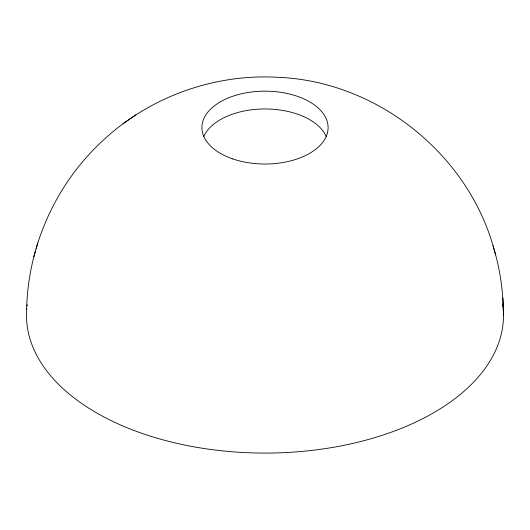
<?xml version="1.0" encoding="UTF-8"?>
<svg xmlns="http://www.w3.org/2000/svg" width="530" height="530" viewBox="0 0 530 530"><rect width="100%" height="100%" fill="white"/><g stroke="black" fill="none" stroke-linecap="round" stroke-linejoin="round"><path stroke-width="0.79" d="M26.613 309.387C27.964 247.715 54.444 186.997 98.997 144.292C145.737 98.368 212.192 73.537 277.594 77.294C376.704 81.037 468.116 153.713 494.099 249.398M33.821 256.765L35.344 251.478M36.186 248.457L37.762 242.978M135.879 114.871L122.967 123.795M494.49 250.836C500.247 270.625 503.063 291.228 503.421 311.825M493.039 245.715L495.649 254.877M502.844 298.052L503.414 310.063M503.096 303.22L503.5 315.39M203.845 136.402A63.103 36.431 0 0 1 265.225 108.955A63.103 36.431 0 0 1 326.261 136.654M503.242 308.977A238.5 137.694 0 0 1 265 453.084A238.5 137.694 0 0 1 26.758 308.977M27.037 306.128A238.5 137.694 0 0 1 27.215 304.71M502.784 304.71A238.5 137.694 0 0 1 503.043 306.837M232.789 158.921A63.103 36.431 0 0 0 328.096 128.035A63.103 36.431 0 0 0 234.114 95.824A63.103 36.431 0 0 0 232.789 158.921"/></g></svg>
